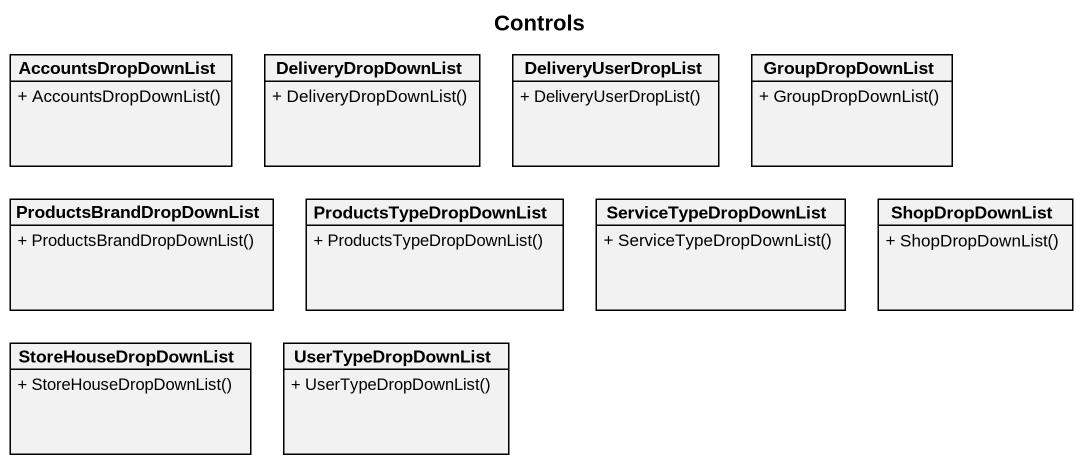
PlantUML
@startuml
title Controls
hide circle
hide empty members
skinparam classAttributeIconSize 0
class AccountsDropDownList {
  + AccountsDropDownList()
}
class DeliveryDropDownList {
  + DeliveryDropDownList()
}
class DeliveryUserDropList {
  + DeliveryUserDropList()
}
class GroupDropDownList {
  + GroupDropDownList()
}
class ProductsBrandDropDownList {
  + ProductsBrandDropDownList()
}
class ProductsTypeDropDownList {
  + ProductsTypeDropDownList()
}
class ServiceTypeDropDownList {
  + ServiceTypeDropDownList()
}
class ShopDropDownList {
  + ShopDropDownList()
}
class StoreHouseDropDownList {
  + StoreHouseDropDownList()
}
class UserTypeDropDownList {
  + UserTypeDropDownList()
}
@enduml
